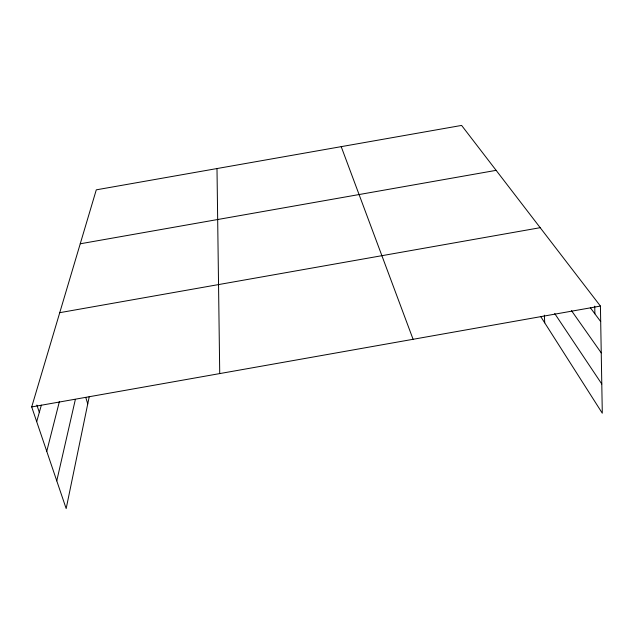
<?xml version="1.0" encoding="UTF-8"?>
<svg xmlns="http://www.w3.org/2000/svg" width="634" height="634" viewBox="0 0 634 634"><rect width="100%" height="100%" fill="white"/><g stroke="black" fill="none" stroke-linecap="round" stroke-linejoin="round"><path stroke-width="0.95" d="M89.259 396.551L66.166 508.579L31.7 406.933L96.289 189.835L461.607 125.421L600.422 306.071L602.3 413.217L540.683 316.501M56.767 480.857L75.359 399.452M46.758 451.321L59.43 401.433M36.693 421.658L41.361 405.126M80.241 243.789L496.129 170.348M59.747 312.673L540.192 227.685M31.7 406.933L600.422 306.071M590.373 307.767L600.691 321.596M571.48 310.628L601.238 352.869M554.702 313.529L601.785 383.998M341.203 146.652L413.091 339.293M36.875 405.063L39.324 412.354M85.772 397.463L87.746 403.898M544.36 315.177L544.725 322.841M594.732 306.135L594.882 313.814M216.994 168.557L219.729 373.584"/></g></svg>
